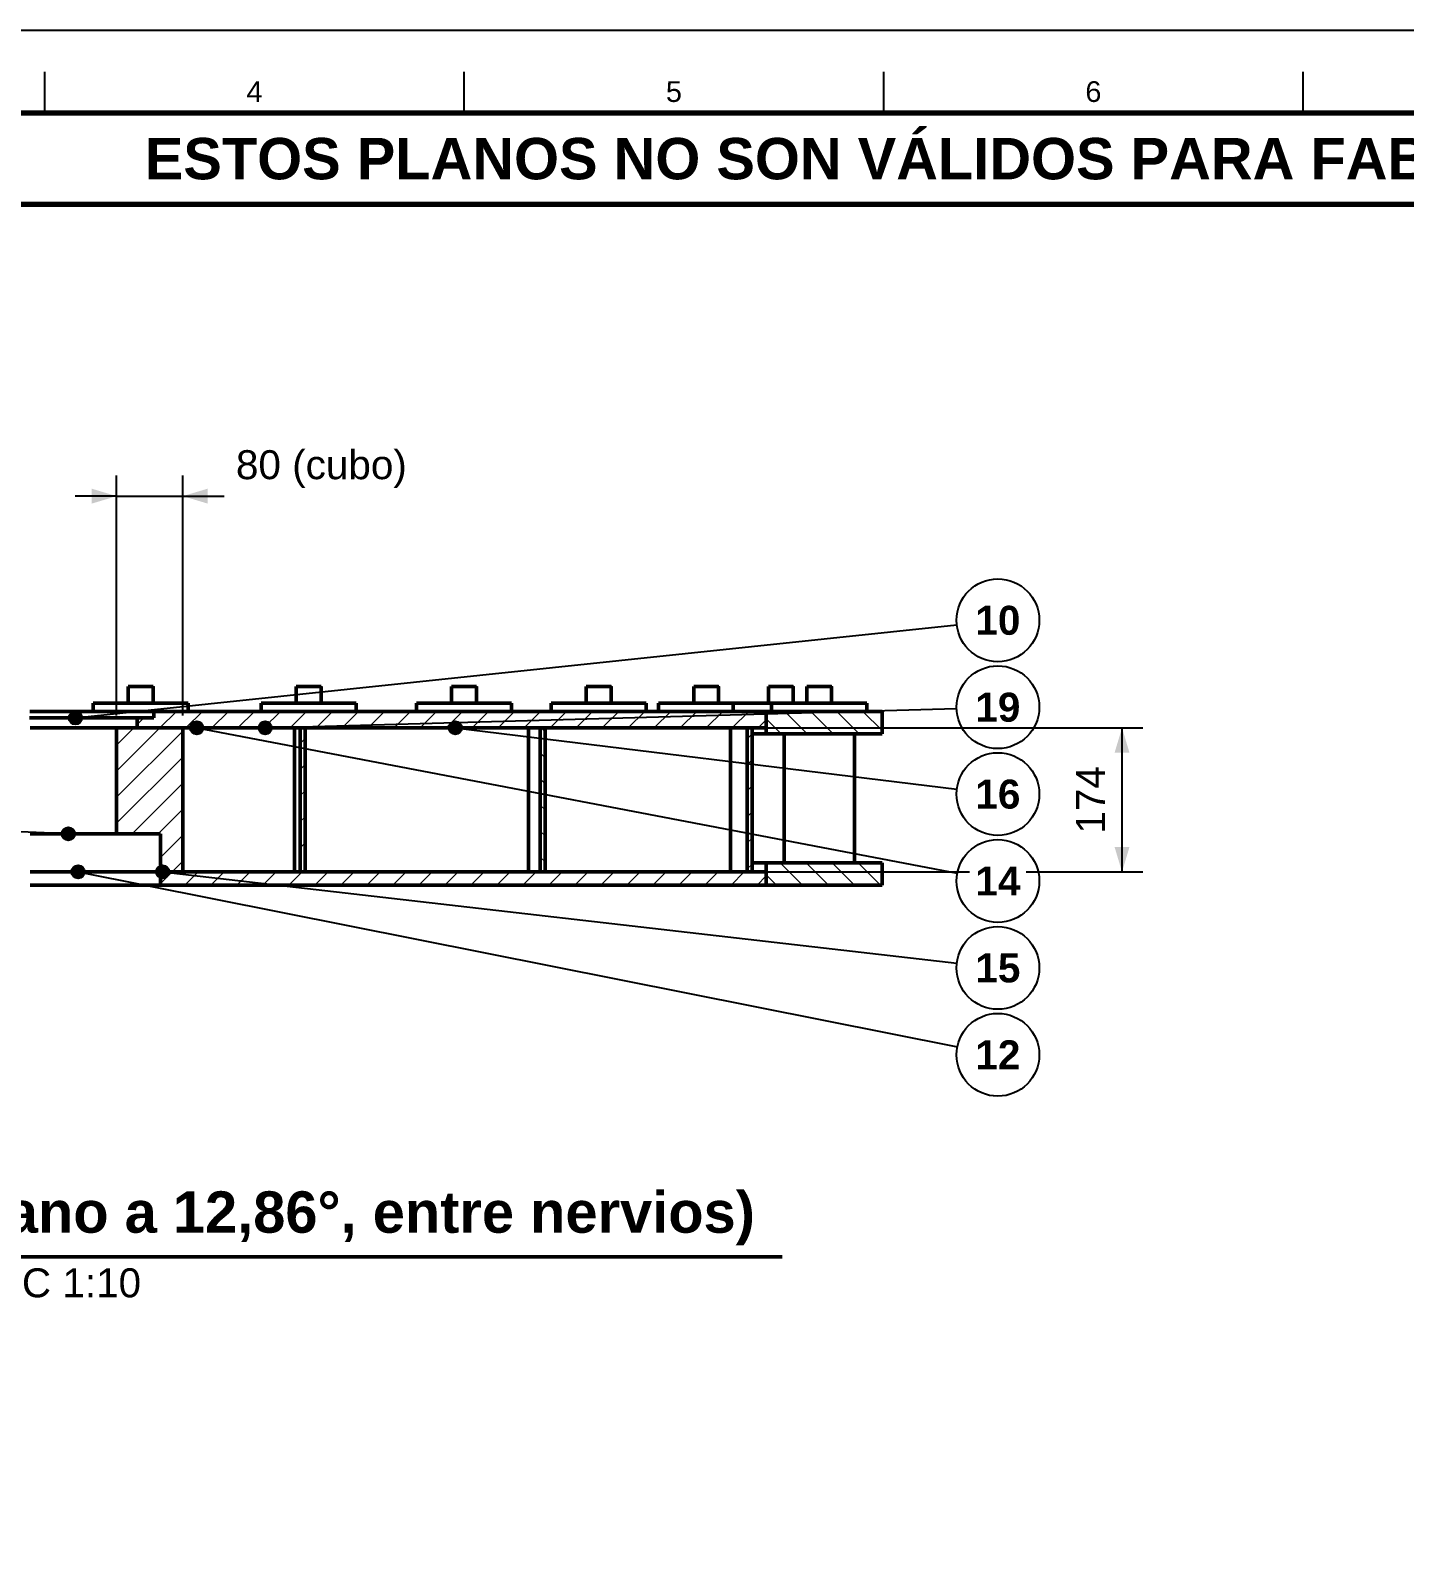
# Model space of a CAD drawing. Header units: millimetres. Extents: x 0 to 841, y 0 to 594.
# Drawn here: x 170.3 to 336.4, y 410.7 to 594 of the extents above; entities that cross this region are included whole.
import ezdxf
from ezdxf.enums import TextEntityAlignment as Align

# ---------------------------------------------------------------- set-up
doc = ezdxf.new("R2010")
doc.units = ezdxf.units.MM
for name, color, linetype, lineweight in [('ACH', 7, 'CONTINUOUS', 13), ('COTA', 7, 'CONTINUOUS', 25), ('FINA', 7, 'CONTINUOUS', 25), ('MARCO', 7, 'CONTINUOUS', 70), ('TXT', 7, 'CONTINUOUS', 25), ('VIS', 7, 'CONTINUOUS', 50)]:
    doc.layers.add(name, color=color, linetype=linetype, lineweight=lineweight)
doc.styles.add('STD', font='LiberationSans-Regular.ttf')
doc.styles.add('STDB', font='LiberationSans-Bold.ttf')

msp = doc.modelspace()

# ---------------------------------------------------------------- hatches: boundary and pattern name
at = {"layer": 'ACH'}
h = msp.add_hatch(color=7, dxfattribs=at)
h.dxf.hatch_style = 1
h.paths.add_polyline_path([(176.56, 510.92), (176.32, 511.48), (175.76, 511.72), (175.19, 511.48), (174.96, 510.92), (175.19, 510.35), (175.76, 510.12), (176.32, 510.35)])
h = msp.add_hatch(dxfattribs=at)
h.set_pattern_fill('ANSI31', scale=0.7)
h.paths.add_polyline_path([(185.24, 511.72), (259.24, 511.72), (259.24, 509.72), (183.24, 509.72), (183.24, 510.92), (185.24, 510.92)])
h = msp.add_hatch(dxfattribs=at)
h.set_pattern_fill('ANSI31', scale=0.7, angle=90)
h.paths.add_polyline_path([(259.24, 511.72), (273.24, 511.72), (273.24, 509.02), (259.24, 509.02)])
h = msp.add_hatch(dxfattribs=at)
h.set_pattern_fill('ANSI31', scale=0.7)
h.paths.add_polyline_path([(180.74, 509.72), (188.74, 509.72), (188.74, 492.32), (186.04, 492.32), (186.04, 496.92), (180.74, 496.92)])
h = msp.add_hatch(color=7, dxfattribs=at)
h.dxf.hatch_style = 1
h.paths.add_polyline_path([(191.23, 509.72), (190.99, 510.28), (190.43, 510.52), (189.86, 510.28), (189.63, 509.72), (189.86, 509.15), (190.43, 508.92), (190.99, 509.15)])
h = msp.add_hatch(color=7, dxfattribs=at)
h.dxf.hatch_style = 1
h.paths.add_polyline_path([(199.5, 509.72), (199.26, 510.28), (198.7, 510.52), (198.13, 510.28), (197.9, 509.72), (198.13, 509.15), (198.7, 508.92), (199.26, 509.15)])
h = msp.add_hatch(dxfattribs=at)
h.set_pattern_fill('ANSI31', scale=0.7)
h.paths.add_polyline_path([(202.94, 509.72), (203.54, 509.72), (203.54, 492.32), (202.94, 492.32)])
h = msp.add_hatch(color=7, dxfattribs=at)
h.dxf.hatch_style = 1
h.paths.add_polyline_path([(222.47, 509.72), (222.24, 510.28), (221.67, 510.52), (221.11, 510.28), (220.87, 509.72), (221.11, 509.15), (221.67, 508.92), (222.24, 509.15)])
h = msp.add_hatch(dxfattribs=at)
h.set_pattern_fill('ANSI31', scale=0.7, angle=90)
h.paths.add_polyline_path([(231.94, 509.72), (232.54, 509.72), (232.54, 492.32), (231.94, 492.32)])
h = msp.add_hatch(dxfattribs=at)
h.set_pattern_fill('ANSI31', scale=0.7)
h.paths.add_polyline_path([(256.94, 509.72), (257.54, 509.72), (257.54, 492.32), (256.94, 492.32)])
h = msp.add_hatch(color=7, dxfattribs=at)
h.dxf.hatch_style = 1
h.paths.add_polyline_path([(175.71, 496.92), (175.47, 497.48), (174.91, 497.72), (174.34, 497.48), (174.11, 496.92), (174.34, 496.35), (174.91, 496.12), (175.47, 496.35)])
h = msp.add_hatch(dxfattribs=at)
h.set_pattern_fill('ANSI31', scale=0.7, angle=90)
h.paths.add_polyline_path([(259.24, 493.42), (273.24, 493.42), (273.24, 490.72), (259.24, 490.72)])
h = msp.add_hatch(color=7, dxfattribs=at)
h.dxf.hatch_style = 1
h.paths.add_polyline_path([(176.89, 492.32), (176.65, 492.88), (176.09, 493.12), (175.52, 492.88), (175.29, 492.32), (175.52, 491.75), (176.09, 491.52), (176.65, 491.75)])
h = msp.add_hatch(color=7, dxfattribs=at)
h.dxf.hatch_style = 1
h.paths.add_polyline_path([(187.1, 492.32), (186.87, 492.88), (186.3, 493.12), (185.74, 492.88), (185.5, 492.32), (185.74, 491.75), (186.3, 491.52), (186.87, 491.75)])
h = msp.add_hatch(dxfattribs=at)
h.set_pattern_fill('ANSI31', scale=0.7)
h.paths.add_polyline_path([(186.04, 492.32), (259.24, 492.32), (259.24, 490.72), (186.04, 490.72)])

# ---------------------------------------------------------------- linework, layer by layer
at = {"layer": 'COTA'}
for p, q in [((180.74, 511.22), (180.74, 540.22)), ((188.74, 511.22), (188.74, 540.22)), ((180.74, 537.72), (175.74, 537.72)), ((180.74, 537.72), (188.74, 537.72)), ((188.74, 537.72), (193.74, 537.72)), ((175.76, 510.92), (282.27, 522.19)), ((198.7, 509.72), (282.24, 512.07)), ((190.43, 509.72), (282.33, 492.15)), ((221.67, 509.72), (282.28, 502.32)), ((258.74, 509.72), (304.74, 509.72)), ((302.24, 492.32), (302.24, 509.72)), ((174.91, 496.92), (64.24, 501.51)), ((176.09, 492.32), (282.34, 471.19)), ((186.3, 492.32), (282.27, 481.29)), ((258.74, 492.32), (283.81, 492.32)), ((290.67, 492.32), (304.74, 492.32))]:
    msp.add_line(p, q, dxfattribs=at)
for centre in [(175.76, 510.92), (190.43, 509.72), (198.7, 509.72), (221.67, 509.72), (174.91, 496.92), (176.09, 492.32), (186.3, 492.32)]:
    msp.add_circle(centre, 0.8, dxfattribs=at)
for points in [[(180.74, 537.72), (177.74, 538.62), (177.74, 536.82)], [(188.74, 537.72), (191.74, 536.82), (191.74, 538.62)], [(302.24, 509.72), (301.34, 506.72), (303.14, 506.72)], [(302.24, 492.32), (303.14, 495.32), (301.34, 495.32)]]:
    msp.add_solid(points, dxfattribs=at)
at = {"layer": 'FINA'}
for p, q in [((172.06, 584), (172.06, 589)), ((222.75, 584), (222.75, 589)), ((273.44, 584), (273.44, 589)), ((324.12, 584), (324.12, 589))]:
    msp.add_line(p, q, dxfattribs=at)
msp.add_lwpolyline([(0, 0), (841, 0), (841, 594), (0, 594)], close=True, dxfattribs=at)
for centre in [(287.24, 522.72), (287.24, 512.22), (287.24, 501.72), (287.24, 491.22), (287.24, 480.72), (287.24, 470.22)]:
    msp.add_circle(centre, 5, dxfattribs=at)
at = {"layer": 'MARCO'}
for points in [[(20, 10), (831, 10), (831, 584), (20, 584)], [(20, 573), (831, 573), (831, 584), (20, 584)]]:
    msp.add_lwpolyline(points, close=True, dxfattribs=at)
at = {"layer": 'VIS'}
msp.add_line((85.3, 445.82), (261.18, 445.82), dxfattribs=at)
for points in [[(182.15, 514.72), (182.28, 514.72), (182.4, 514.72), (182.52, 514.72), (182.65, 514.72), (182.77, 514.72), (182.89, 514.72), (183.02, 514.72), (183.14, 514.72), (183.26, 514.72), (183.39, 514.72), (183.51, 514.72), (183.63, 514.72), (183.76, 514.72), (183.88, 514.72), (184, 514.72), (184.13, 514.72), (184.25, 514.72), (184.37, 514.72), (184.5, 514.72), (184.62, 514.72), (184.74, 514.72), (184.87, 514.72), (184.99, 514.72), (185.11, 514.72)], [(182.15, 514.72), (182.15, 512.72)], [(185.11, 514.72), (185.12, 514.72), (185.13, 514.72), (185.13, 514.72), (185.14, 514.72), (185.15, 514.72), (185.15, 514.72)], [(185.15, 514.72), (185.15, 512.72)], [(202.46, 514.72), (202.58, 514.72), (202.7, 514.72), (202.83, 514.72), (202.95, 514.72), (203.07, 514.72), (203.2, 514.72), (203.32, 514.72), (203.44, 514.72), (203.57, 514.72), (203.69, 514.72), (203.81, 514.72), (203.94, 514.72), (204.06, 514.72), (204.18, 514.72), (204.31, 514.72), (204.43, 514.72), (204.55, 514.72), (204.68, 514.72), (204.8, 514.72), (204.92, 514.72), (205.05, 514.72), (205.17, 514.72), (205.29, 514.72), (205.42, 514.72)], [(202.46, 514.72), (202.46, 512.72)], [(205.42, 514.72), (205.42, 514.72), (205.43, 514.72), (205.44, 514.72), (205.44, 514.72), (205.45, 514.72), (205.46, 514.72)], [(205.46, 514.72), (205.46, 512.72)], [(221.22, 514.72), (221.34, 514.72), (221.47, 514.72), (221.59, 514.72), (221.71, 514.72), (221.84, 514.72), (221.96, 514.72), (222.08, 514.72), (222.21, 514.72), (222.33, 514.72), (222.45, 514.72), (222.58, 514.72), (222.7, 514.72), (222.82, 514.72), (222.95, 514.72), (223.07, 514.72), (223.19, 514.72), (223.32, 514.72), (223.44, 514.72), (223.56, 514.72), (223.69, 514.72), (223.81, 514.72), (223.93, 514.72), (224.06, 514.72), (224.18, 514.72)], [(221.22, 514.72), (221.22, 512.72)], [(224.18, 514.72), (224.19, 514.72), (224.19, 514.72), (224.2, 514.72), (224.21, 514.72), (224.21, 514.72), (224.22, 514.72)], [(224.22, 514.72), (224.22, 512.72)], [(237.5, 514.72), (237.62, 514.72), (237.75, 514.72), (237.87, 514.72), (237.99, 514.72), (238.12, 514.72), (238.24, 514.72), (238.36, 514.72), (238.49, 514.72), (238.61, 514.72), (238.73, 514.72), (238.86, 514.72), (238.98, 514.72), (239.11, 514.72), (239.23, 514.72), (239.35, 514.72), (239.48, 514.72), (239.6, 514.72), (239.72, 514.72), (239.85, 514.72), (239.97, 514.72), (240.09, 514.72), (240.22, 514.72), (240.34, 514.72), (240.46, 514.72)], [(237.5, 514.72), (237.5, 512.72)], [(240.46, 514.72), (240.47, 514.72), (240.48, 514.72), (240.48, 514.72), (240.49, 514.72), (240.49, 514.72), (240.5, 514.72)], [(240.5, 514.72), (240.5, 512.72)], [(250.48, 514.72), (250.61, 514.72), (250.73, 514.72), (250.86, 514.72), (250.98, 514.72), (251.1, 514.72), (251.23, 514.72), (251.35, 514.72), (251.47, 514.72), (251.6, 514.72), (251.72, 514.72), (251.84, 514.72), (251.97, 514.72), (252.09, 514.72), (252.21, 514.72), (252.34, 514.72), (252.46, 514.72), (252.58, 514.72), (252.71, 514.72), (252.83, 514.72), (252.95, 514.72), (253.08, 514.72), (253.2, 514.72), (253.32, 514.72), (253.45, 514.72)], [(250.48, 514.72), (250.48, 512.72)], [(253.45, 514.72), (253.45, 514.72), (253.46, 514.72), (253.47, 514.72), (253.47, 514.72), (253.48, 514.72), (253.48, 514.72)], [(253.48, 514.72), (253.48, 512.72)], [(259.52, 514.72), (259.64, 514.72), (259.77, 514.72), (259.89, 514.72), (260.01, 514.72), (260.14, 514.72), (260.26, 514.72), (260.38, 514.72), (260.51, 514.72), (260.63, 514.72), (260.75, 514.72), (260.88, 514.72), (261, 514.72), (261.13, 514.72), (261.25, 514.72), (261.37, 514.72), (261.5, 514.72), (261.62, 514.72), (261.74, 514.72), (261.87, 514.72), (261.99, 514.72), (262.11, 514.72), (262.24, 514.72), (262.36, 514.72), (262.48, 514.72)], [(259.52, 514.72), (259.52, 512.72)], [(262.48, 514.72), (262.49, 514.72), (262.5, 514.72), (262.5, 514.72), (262.51, 514.72), (262.51, 514.72), (262.52, 514.72)], [(262.52, 514.72), (262.52, 512.72)], [(264.15, 514.72), (264.28, 514.72), (264.4, 514.72), (264.52, 514.72), (264.65, 514.72), (264.77, 514.72), (264.9, 514.72), (265.02, 514.72), (265.14, 514.72), (265.27, 514.72), (265.39, 514.72), (265.51, 514.72), (265.64, 514.72), (265.76, 514.72), (265.88, 514.72), (266.01, 514.72), (266.13, 514.72), (266.25, 514.72), (266.38, 514.72), (266.5, 514.72), (266.62, 514.72), (266.75, 514.72), (266.87, 514.72), (266.99, 514.72), (267.12, 514.72)], [(264.15, 514.72), (264.15, 512.72)], [(267.12, 514.72), (267.12, 514.72), (267.13, 514.72), (267.14, 514.72), (267.14, 514.72), (267.15, 514.72), (267.15, 514.72)], [(267.15, 514.72), (267.15, 512.72)], [(170.24, 511.72), (170.36, 511.72), (170.48, 511.72), (170.6, 511.72), (170.72, 511.72), (170.84, 511.72), (170.96, 511.72), (171.08, 511.72), (171.2, 511.72), (171.32, 511.72), (171.44, 511.72), (171.56, 511.72), (171.68, 511.72), (171.8, 511.72), (171.92, 511.72), (172.04, 511.72), (172.16, 511.72), (172.28, 511.72), (172.4, 511.72), (172.52, 511.72), (172.64, 511.72), (172.76, 511.72), (172.88, 511.72), (173, 511.72), (173.12, 511.72), (173.24, 511.72), (173.36, 511.72), (173.48, 511.72), (173.6, 511.72), (173.72, 511.72), (173.84, 511.72), (173.96, 511.72), (174.08, 511.72), (174.2, 511.72), (174.32, 511.72), (174.44, 511.72), (174.56, 511.72), (174.68, 511.72), (174.8, 511.72), (174.92, 511.72), (175.04, 511.72), (175.16, 511.72), (175.28, 511.72), (175.4, 511.72), (175.52, 511.72), (175.64, 511.72), (175.76, 511.72), (175.88, 511.72), (176, 511.72), (176.12, 511.72), (176.24, 511.72), (176.36, 511.72), (176.48, 511.72), (176.6, 511.72), (176.72, 511.72), (176.84, 511.72), (176.96, 511.72), (177.08, 511.72), (177.2, 511.72), (177.32, 511.72), (177.44, 511.72), (177.56, 511.72), (177.68, 511.72), (177.8, 511.72), (177.92, 511.72), (178.04, 511.72), (178.16, 511.72), (178.28, 511.72), (178.4, 511.72), (178.52, 511.72), (178.64, 511.72), (178.76, 511.72), (178.88, 511.72), (179, 511.72), (179.12, 511.72), (179.24, 511.72), (179.36, 511.72), (179.48, 511.72), (179.6, 511.72), (179.72, 511.72), (179.84, 511.72), (179.96, 511.72), (180.08, 511.72), (180.2, 511.72), (180.32, 511.72), (180.44, 511.72), (180.56, 511.72), (180.68, 511.72), (180.8, 511.72), (180.92, 511.72), (181.04, 511.72), (181.16, 511.72), (181.28, 511.72), (181.4, 511.72), (181.52, 511.72), (181.64, 511.72), (181.76, 511.72), (181.88, 511.72), (182, 511.72), (182.12, 511.72), (182.24, 511.72), (182.36, 511.72), (182.48, 511.72), (182.6, 511.72), (182.72, 511.72), (182.84, 511.72), (182.96, 511.72), (183.08, 511.72), (183.2, 511.72), (183.32, 511.72), (183.44, 511.72), (183.56, 511.72), (183.68, 511.72), (183.8, 511.72), (183.92, 511.72), (184.04, 511.72), (184.16, 511.72), (184.28, 511.72), (184.4, 511.72), (184.52, 511.72), (184.64, 511.72), (184.76, 511.72), (184.88, 511.72), (185, 511.72), (185.12, 511.72), (185.24, 511.72)], [(177.9, 512.72), (178.02, 512.72), (178.14, 512.72), (178.26, 512.72), (178.39, 512.72), (178.51, 512.72), (178.63, 512.72), (178.75, 512.72), (178.87, 512.72), (178.99, 512.72), (179.11, 512.72), (179.23, 512.72), (179.35, 512.72), (179.47, 512.72), (179.59, 512.72), (179.71, 512.72), (179.84, 512.72), (179.96, 512.72), (180.08, 512.72), (180.2, 512.72), (180.32, 512.72), (180.44, 512.72), (180.56, 512.72), (180.68, 512.72), (180.8, 512.72), (180.92, 512.72), (181.04, 512.72), (181.16, 512.72), (181.28, 512.72), (181.41, 512.72), (181.53, 512.72), (181.65, 512.72), (181.77, 512.72), (181.89, 512.72), (182.01, 512.72), (182.13, 512.72), (182.25, 512.72), (182.37, 512.72), (182.49, 512.72), (182.61, 512.72), (182.73, 512.72), (182.86, 512.72), (182.98, 512.72), (183.1, 512.72), (183.22, 512.72), (183.34, 512.72), (183.46, 512.72), (183.58, 512.72), (183.7, 512.72), (183.82, 512.72), (183.94, 512.72), (184.06, 512.72), (184.18, 512.72), (184.3, 512.72), (184.43, 512.72), (184.55, 512.72), (184.67, 512.72), (184.79, 512.72), (184.91, 512.72), (185.03, 512.72), (185.15, 512.72), (185.27, 512.72), (185.39, 512.72), (185.51, 512.72), (185.63, 512.72), (185.75, 512.72), (185.88, 512.72), (186, 512.72), (186.12, 512.72), (186.24, 512.72), (186.36, 512.72), (186.48, 512.72), (186.6, 512.72), (186.72, 512.72), (186.84, 512.72), (186.96, 512.72), (187.08, 512.72), (187.2, 512.72), (187.33, 512.72), (187.45, 512.72), (187.57, 512.72), (187.69, 512.72), (187.81, 512.72), (187.93, 512.72), (188.05, 512.72), (188.17, 512.72), (188.29, 512.72), (188.41, 512.72), (188.53, 512.72), (188.65, 512.72), (188.77, 512.72), (188.9, 512.72), (189.02, 512.72), (189.14, 512.72), (189.26, 512.72)], [(177.9, 512.72), (177.9, 511.72)], [(259.24, 511.72), (185.24, 511.72)], [(185.24, 511.72), (185.24, 510.92)], [(189.26, 512.72), (189.28, 512.72), (189.31, 512.72), (189.33, 512.72), (189.35, 512.72), (189.38, 512.72), (189.4, 512.72)], [(189.4, 512.72), (189.4, 511.72)], [(198.21, 512.72), (198.33, 512.72), (198.45, 512.72), (198.57, 512.72), (198.69, 512.72), (198.81, 512.72), (198.93, 512.72), (199.05, 512.72), (199.17, 512.72), (199.29, 512.72), (199.41, 512.72), (199.53, 512.72), (199.66, 512.72), (199.78, 512.72), (199.9, 512.72), (200.02, 512.72), (200.14, 512.72), (200.26, 512.72), (200.38, 512.72), (200.5, 512.72), (200.62, 512.72), (200.74, 512.72), (200.86, 512.72), (200.98, 512.72), (201.1, 512.72), (201.23, 512.72), (201.35, 512.72), (201.47, 512.72), (201.59, 512.72), (201.71, 512.72), (201.83, 512.72), (201.95, 512.72), (202.07, 512.72), (202.19, 512.72), (202.31, 512.72), (202.43, 512.72), (202.55, 512.72), (202.68, 512.72), (202.8, 512.72), (202.92, 512.72), (203.04, 512.72), (203.16, 512.72), (203.28, 512.72), (203.4, 512.72), (203.52, 512.72), (203.64, 512.72), (203.76, 512.72), (203.88, 512.72), (204, 512.72), (204.12, 512.72), (204.25, 512.72), (204.37, 512.72), (204.49, 512.72), (204.61, 512.72), (204.73, 512.72), (204.85, 512.72), (204.97, 512.72), (205.09, 512.72), (205.21, 512.72), (205.33, 512.72), (205.45, 512.72), (205.57, 512.72), (205.7, 512.72), (205.82, 512.72), (205.94, 512.72), (206.06, 512.72), (206.18, 512.72), (206.3, 512.72), (206.42, 512.72), (206.54, 512.72), (206.66, 512.72), (206.78, 512.72), (206.9, 512.72), (207.02, 512.72), (207.15, 512.72), (207.27, 512.72), (207.39, 512.72), (207.51, 512.72), (207.63, 512.72), (207.75, 512.72), (207.87, 512.72), (207.99, 512.72), (208.11, 512.72), (208.23, 512.72), (208.35, 512.72), (208.47, 512.72), (208.59, 512.72), (208.72, 512.72), (208.84, 512.72), (208.96, 512.72), (209.08, 512.72), (209.2, 512.72), (209.32, 512.72), (209.44, 512.72), (209.56, 512.72)], [(198.21, 512.72), (198.21, 511.72)], [(209.56, 512.72), (209.59, 512.72), (209.61, 512.72), (209.63, 512.72), (209.66, 512.72), (209.68, 512.72), (209.71, 512.72)], [(209.71, 512.72), (209.71, 511.72)], [(216.97, 512.72), (217.09, 512.72), (217.21, 512.72), (217.33, 512.72), (217.45, 512.72), (217.57, 512.72), (217.69, 512.72), (217.81, 512.72), (217.93, 512.72), (218.06, 512.72), (218.18, 512.72), (218.3, 512.72), (218.42, 512.72), (218.54, 512.72), (218.66, 512.72), (218.78, 512.72), (218.9, 512.72), (219.02, 512.72), (219.14, 512.72), (219.26, 512.72), (219.38, 512.72), (219.51, 512.72), (219.63, 512.72), (219.75, 512.72), (219.87, 512.72), (219.99, 512.72), (220.11, 512.72), (220.23, 512.72), (220.35, 512.72), (220.47, 512.72), (220.59, 512.72), (220.71, 512.72), (220.83, 512.72), (220.96, 512.72), (221.08, 512.72), (221.2, 512.72), (221.32, 512.72), (221.44, 512.72), (221.56, 512.72), (221.68, 512.72), (221.8, 512.72), (221.92, 512.72), (222.04, 512.72), (222.16, 512.72), (222.28, 512.72), (222.4, 512.72), (222.53, 512.72), (222.65, 512.72), (222.77, 512.72), (222.89, 512.72), (223.01, 512.72), (223.13, 512.72), (223.25, 512.72), (223.37, 512.72), (223.49, 512.72), (223.61, 512.72), (223.73, 512.72), (223.85, 512.72), (223.98, 512.72), (224.1, 512.72), (224.22, 512.72), (224.34, 512.72), (224.46, 512.72), (224.58, 512.72), (224.7, 512.72), (224.82, 512.72), (224.94, 512.72), (225.06, 512.72), (225.18, 512.72), (225.3, 512.72), (225.42, 512.72), (225.55, 512.72), (225.67, 512.72), (225.79, 512.72), (225.91, 512.72), (226.03, 512.72), (226.15, 512.72), (226.27, 512.72), (226.39, 512.72), (226.51, 512.72), (226.63, 512.72), (226.75, 512.72), (226.87, 512.72), (227, 512.72), (227.12, 512.72), (227.24, 512.72), (227.36, 512.72), (227.48, 512.72), (227.6, 512.72), (227.72, 512.72), (227.84, 512.72), (227.96, 512.72), (228.08, 512.72), (228.2, 512.72), (228.32, 512.72)], [(216.97, 512.72), (216.97, 511.72)], [(228.32, 512.72), (228.35, 512.72), (228.37, 512.72), (228.4, 512.72), (228.42, 512.72), (228.44, 512.72), (228.47, 512.72)], [(228.47, 512.72), (228.47, 511.72)], [(233.25, 512.72), (233.37, 512.72), (233.49, 512.72), (233.61, 512.72), (233.73, 512.72), (233.85, 512.72), (233.98, 512.72), (234.1, 512.72), (234.22, 512.72), (234.34, 512.72), (234.46, 512.72), (234.58, 512.72), (234.7, 512.72), (234.82, 512.72), (234.94, 512.72), (235.06, 512.72), (235.18, 512.72), (235.3, 512.72), (235.42, 512.72), (235.55, 512.72), (235.67, 512.72), (235.79, 512.72), (235.91, 512.72), (236.03, 512.72), (236.15, 512.72), (236.27, 512.72), (236.39, 512.72), (236.51, 512.72), (236.63, 512.72), (236.75, 512.72), (236.87, 512.72), (237, 512.72), (237.12, 512.72), (237.24, 512.72), (237.36, 512.72), (237.48, 512.72), (237.6, 512.72), (237.72, 512.72), (237.84, 512.72), (237.96, 512.72), (238.08, 512.72), (238.2, 512.72), (238.32, 512.72), (238.45, 512.72), (238.57, 512.72), (238.69, 512.72), (238.81, 512.72), (238.93, 512.72), (239.05, 512.72), (239.17, 512.72), (239.29, 512.72), (239.41, 512.72), (239.53, 512.72), (239.65, 512.72), (239.77, 512.72), (239.89, 512.72), (240.02, 512.72), (240.14, 512.72), (240.26, 512.72), (240.38, 512.72), (240.5, 512.72), (240.62, 512.72), (240.74, 512.72), (240.86, 512.72), (240.98, 512.72), (241.1, 512.72), (241.22, 512.72), (241.34, 512.72), (241.47, 512.72), (241.59, 512.72), (241.71, 512.72), (241.83, 512.72), (241.95, 512.72), (242.07, 512.72), (242.19, 512.72), (242.31, 512.72), (242.43, 512.72), (242.55, 512.72), (242.67, 512.72), (242.79, 512.72), (242.91, 512.72), (243.04, 512.72), (243.16, 512.72), (243.28, 512.72), (243.4, 512.72), (243.52, 512.72), (243.64, 512.72), (243.76, 512.72), (243.88, 512.72), (244, 512.72), (244.12, 512.72), (244.24, 512.72), (244.36, 512.72), (244.49, 512.72), (244.61, 512.72)], [(233.25, 512.72), (233.25, 511.72)], [(244.61, 512.72), (244.63, 512.72), (244.65, 512.72), (244.68, 512.72), (244.7, 512.72), (244.73, 512.72), (244.75, 512.72)], [(244.75, 512.72), (244.75, 511.72)], [(246.23, 512.72), (246.36, 512.72), (246.48, 512.72), (246.6, 512.72), (246.72, 512.72), (246.84, 512.72), (246.96, 512.72), (247.08, 512.72), (247.2, 512.72), (247.32, 512.72), (247.44, 512.72), (247.56, 512.72), (247.68, 512.72), (247.8, 512.72), (247.92, 512.72), (248.04, 512.72), (248.16, 512.72), (248.28, 512.72), (248.4, 512.72), (248.52, 512.72), (248.64, 512.72), (248.76, 512.72), (248.89, 512.72), (249.01, 512.72), (249.13, 512.72), (249.25, 512.72), (249.37, 512.72), (249.49, 512.72), (249.61, 512.72), (249.73, 512.72), (249.85, 512.72), (249.97, 512.72), (250.09, 512.72), (250.21, 512.72), (250.33, 512.72), (250.45, 512.72), (250.57, 512.72), (250.69, 512.72), (250.81, 512.72), (250.93, 512.72), (251.05, 512.72), (251.17, 512.72), (251.29, 512.72), (251.42, 512.72), (251.54, 512.72), (251.66, 512.72), (251.78, 512.72), (251.9, 512.72), (252.02, 512.72), (252.14, 512.72), (252.26, 512.72), (252.38, 512.72), (252.5, 512.72), (252.62, 512.72), (252.74, 512.72), (252.86, 512.72), (252.98, 512.72), (253.1, 512.72), (253.22, 512.72), (253.34, 512.72), (253.46, 512.72), (253.58, 512.72), (253.7, 512.72), (253.82, 512.72), (253.95, 512.72), (254.07, 512.72), (254.19, 512.72), (254.31, 512.72), (254.43, 512.72), (254.55, 512.72), (254.67, 512.72), (254.79, 512.72), (254.91, 512.72), (255.03, 512.72), (255.15, 512.72), (255.27, 512.72)], [(246.23, 512.72), (246.23, 511.72)], [(255.27, 512.72), (255.39, 512.72), (255.51, 512.72), (255.64, 512.72), (255.76, 512.72), (255.88, 512.72), (256, 512.72), (256.12, 512.72), (256.25, 512.72), (256.37, 512.72), (256.49, 512.72), (256.61, 512.72), (256.73, 512.72), (256.86, 512.72), (256.98, 512.72), (257.1, 512.72), (257.22, 512.72), (257.34, 512.72), (257.47, 512.72), (257.59, 512.72), (257.71, 512.72), (257.83, 512.72), (257.95, 512.72), (258.08, 512.72), (258.2, 512.72), (258.32, 512.72), (258.44, 512.72), (258.56, 512.72), (258.69, 512.72), (258.81, 512.72), (258.93, 512.72), (259.05, 512.72), (259.17, 512.72), (259.29, 512.72), (259.42, 512.72), (259.54, 512.72), (259.66, 512.72), (259.78, 512.72), (259.9, 512.72)], [(255.27, 512.72), (255.27, 511.72)], [(259.24, 511.72), (259.24, 509.72)], [(273.24, 511.72), (259.24, 511.72)], [(259.24, 511.72), (259.24, 509.02)], [(259.9, 512.72), (260.03, 512.72), (260.15, 512.72), (260.27, 512.72), (260.39, 512.72), (260.51, 512.72), (260.63, 512.72), (260.75, 512.72), (260.87, 512.72), (260.99, 512.72), (261.11, 512.72), (261.23, 512.72), (261.35, 512.72), (261.48, 512.72), (261.6, 512.72), (261.72, 512.72), (261.84, 512.72), (261.96, 512.72), (262.08, 512.72), (262.2, 512.72), (262.32, 512.72), (262.44, 512.72), (262.56, 512.72), (262.68, 512.72), (262.8, 512.72), (262.92, 512.72), (263.05, 512.72), (263.17, 512.72), (263.29, 512.72), (263.41, 512.72), (263.53, 512.72), (263.65, 512.72), (263.77, 512.72), (263.89, 512.72), (264.01, 512.72), (264.13, 512.72), (264.25, 512.72), (264.37, 512.72), (264.5, 512.72), (264.62, 512.72), (264.74, 512.72), (264.86, 512.72), (264.98, 512.72), (265.1, 512.72), (265.22, 512.72), (265.34, 512.72), (265.46, 512.72), (265.58, 512.72), (265.7, 512.72), (265.82, 512.72), (265.95, 512.72), (266.07, 512.72), (266.19, 512.72), (266.31, 512.72), (266.43, 512.72), (266.55, 512.72), (266.67, 512.72), (266.79, 512.72), (266.91, 512.72), (267.03, 512.72), (267.15, 512.72), (267.27, 512.72), (267.39, 512.72), (267.52, 512.72), (267.64, 512.72), (267.76, 512.72), (267.88, 512.72), (268, 512.72), (268.12, 512.72), (268.24, 512.72), (268.36, 512.72), (268.48, 512.72), (268.6, 512.72), (268.72, 512.72), (268.84, 512.72), (268.97, 512.72), (269.09, 512.72), (269.21, 512.72), (269.33, 512.72), (269.45, 512.72), (269.57, 512.72), (269.69, 512.72), (269.81, 512.72), (269.93, 512.72), (270.05, 512.72), (270.17, 512.72), (270.29, 512.72), (270.41, 512.72), (270.54, 512.72), (270.66, 512.72), (270.78, 512.72), (270.9, 512.72), (271.02, 512.72), (271.14, 512.72), (271.26, 512.72)], [(259.9, 512.72), (259.9, 511.72)], [(271.26, 512.72), (271.28, 512.72), (271.31, 512.72), (271.33, 512.72), (271.36, 512.72), (271.38, 512.72), (271.4, 512.72)], [(271.4, 512.72), (271.4, 511.72)], [(273.24, 511.72), (273.24, 509.02)], [(170.23, 510.92), (170.35, 510.92), (170.47, 510.92), (170.59, 510.92), (170.71, 510.92), (170.83, 510.92), (170.95, 510.92), (171.07, 510.92), (171.19, 510.92), (171.31, 510.92), (171.43, 510.92), (171.55, 510.92), (171.67, 510.92), (171.79, 510.92), (171.91, 510.92), (172.03, 510.92), (172.16, 510.92), (172.28, 510.92), (172.4, 510.92), (172.52, 510.92), (172.64, 510.92), (172.76, 510.92), (172.88, 510.92), (173, 510.92), (173.12, 510.92), (173.24, 510.92), (173.36, 510.92), (173.48, 510.92), (173.6, 510.92), (173.72, 510.92), (173.84, 510.92), (173.96, 510.92), (174.08, 510.92), (174.2, 510.92), (174.32, 510.92), (174.44, 510.92), (174.56, 510.92), (174.69, 510.92), (174.81, 510.92), (174.93, 510.92), (175.05, 510.92), (175.17, 510.92), (175.29, 510.92), (175.41, 510.92), (175.53, 510.92), (175.65, 510.92), (175.77, 510.92), (175.89, 510.92), (176.01, 510.92), (176.13, 510.92), (176.25, 510.92), (176.37, 510.92), (176.49, 510.92), (176.61, 510.92), (176.73, 510.92), (176.85, 510.92), (176.97, 510.92), (177.09, 510.92), (177.22, 510.92), (177.34, 510.92), (177.46, 510.92), (177.58, 510.92), (177.7, 510.92), (177.82, 510.92), (177.94, 510.92), (178.06, 510.92), (178.18, 510.92), (178.3, 510.92), (178.42, 510.92), (178.54, 510.92), (178.66, 510.92), (178.78, 510.92), (178.9, 510.92), (179.02, 510.92), (179.14, 510.92), (179.26, 510.92), (179.38, 510.92), (179.5, 510.92), (179.63, 510.92), (179.75, 510.92), (179.87, 510.92), (179.99, 510.92), (180.11, 510.92), (180.23, 510.92), (180.35, 510.92), (180.47, 510.92), (180.59, 510.92), (180.71, 510.92), (180.83, 510.92), (180.95, 510.92), (181.07, 510.92), (181.19, 510.92), (181.31, 510.92), (181.43, 510.92), (181.55, 510.92), (181.67, 510.92), (181.79, 510.92), (181.91, 510.92), (182.03, 510.92), (182.16, 510.92), (182.28, 510.92), (182.4, 510.92), (182.52, 510.92), (182.64, 510.92), (182.76, 510.92), (182.88, 510.92), (183, 510.92), (183.12, 510.92), (183.24, 510.92)], [(180.74, 509.72), (180.62, 509.72), (180.5, 509.72), (180.38, 509.72), (180.26, 509.72), (180.14, 509.72), (180.02, 509.72), (179.9, 509.72), (179.78, 509.72), (179.66, 509.72), (179.54, 509.72), (179.42, 509.72), (179.3, 509.72), (179.18, 509.72), (179.06, 509.72), (178.94, 509.72), (178.82, 509.72), (178.7, 509.72), (178.58, 509.72), (178.46, 509.72), (178.34, 509.72), (178.22, 509.72), (178.1, 509.72), (177.98, 509.72), (177.86, 509.72), (177.74, 509.72), (177.62, 509.72), (177.5, 509.72), (177.38, 509.72), (177.26, 509.72), (177.14, 509.72), (177.02, 509.72), (176.9, 509.72), (176.78, 509.72), (176.66, 509.72), (176.54, 509.72), (176.42, 509.72), (176.3, 509.72), (176.18, 509.72), (176.06, 509.72), (175.94, 509.72), (175.82, 509.72), (175.7, 509.72), (175.58, 509.72), (175.46, 509.72), (175.34, 509.72), (175.22, 509.72), (175.1, 509.72), (174.98, 509.72), (174.86, 509.72), (174.74, 509.72), (174.62, 509.72), (174.5, 509.72), (174.38, 509.72), (174.26, 509.72), (174.14, 509.72), (174.02, 509.72), (173.9, 509.72), (173.78, 509.72), (173.66, 509.72), (173.54, 509.72), (173.42, 509.72), (173.3, 509.72), (173.18, 509.72), (173.06, 509.72), (172.94, 509.72), (172.82, 509.72), (172.7, 509.72), (172.58, 509.72), (172.46, 509.72), (172.34, 509.72), (172.22, 509.72), (172.1, 509.72), (171.98, 509.72), (171.86, 509.72), (171.74, 509.72), (171.62, 509.72), (171.5, 509.72), (171.38, 509.72), (171.26, 509.72), (171.14, 509.72), (171.02, 509.72), (170.9, 509.72), (170.78, 509.72), (170.66, 509.72), (170.54, 509.72), (170.42, 509.72), (170.3, 509.72)], [(188.74, 509.72), (180.74, 509.72)], [(180.74, 509.72), (180.74, 496.92)], [(185.24, 510.92), (183.24, 510.92)], [(183.24, 510.92), (183.24, 509.72)], [(259.24, 509.72), (183.24, 509.72)], [(188.74, 509.72), (188.74, 492.32)], [(202.26, 509.72), (202.26, 492.32)], [(203.54, 509.72), (202.94, 509.72)], [(202.94, 509.72), (202.94, 492.32)], [(203.54, 509.72), (203.54, 492.32)], [(230.53, 509.72), (230.53, 492.32)], [(232.54, 509.72), (231.94, 509.72)], [(231.94, 509.72), (231.94, 492.32)], [(232.54, 509.72), (232.54, 492.32)], [(254.91, 509.72), (254.91, 492.32)], [(257.54, 509.72), (256.94, 509.72)], [(256.94, 509.72), (256.94, 492.32)], [(257.54, 509.72), (257.54, 492.32)], [(259.24, 509.02), (259.12, 509.02), (259, 509.02), (258.88, 509.02), (258.75, 509.02), (258.63, 509.02), (258.51, 509.02), (258.39, 509.02), (258.27, 509.02), (258.15, 509.02), (258.03, 509.02), (257.9, 509.02), (257.78, 509.02), (257.66, 509.02), (257.54, 509.02)], [(273.24, 509.02), (259.24, 509.02)], [(261.4, 509.02), (261.4, 493.42)], [(269.9, 509.02), (269.9, 493.42)], [(170.3, 496.92), (170.42, 496.92), (170.54, 496.92), (170.66, 496.92), (170.78, 496.92), (170.9, 496.92), (171.02, 496.92), (171.14, 496.92), (171.26, 496.92), (171.38, 496.92), (171.5, 496.92), (171.62, 496.92), (171.74, 496.92), (171.86, 496.92), (171.98, 496.92), (172.1, 496.92), (172.22, 496.92), (172.34, 496.92), (172.46, 496.92), (172.58, 496.92), (172.7, 496.92), (172.82, 496.92), (172.94, 496.92), (173.06, 496.92), (173.18, 496.92), (173.3, 496.92), (173.42, 496.92), (173.54, 496.92), (173.66, 496.92), (173.78, 496.92), (173.9, 496.92), (174.02, 496.92), (174.14, 496.92), (174.26, 496.92), (174.38, 496.92), (174.5, 496.92), (174.62, 496.92), (174.74, 496.92), (174.86, 496.92), (174.98, 496.92), (175.1, 496.92), (175.22, 496.92), (175.34, 496.92), (175.46, 496.92), (175.58, 496.92), (175.7, 496.92), (175.82, 496.92), (175.94, 496.92), (176.06, 496.92), (176.18, 496.92), (176.3, 496.92), (176.42, 496.92), (176.54, 496.92), (176.66, 496.92), (176.78, 496.92), (176.9, 496.92), (177.02, 496.92), (177.14, 496.92), (177.26, 496.92), (177.38, 496.92), (177.5, 496.92), (177.62, 496.92), (177.74, 496.92), (177.86, 496.92), (177.98, 496.92), (178.1, 496.92), (178.22, 496.92), (178.34, 496.92), (178.46, 496.92), (178.58, 496.92), (178.7, 496.92), (178.82, 496.92), (178.94, 496.92), (179.06, 496.92), (179.18, 496.92), (179.3, 496.92), (179.42, 496.92), (179.54, 496.92), (179.66, 496.92), (179.78, 496.92), (179.9, 496.92), (180.02, 496.92), (180.14, 496.92), (180.26, 496.92), (180.38, 496.92), (180.5, 496.92), (180.62, 496.92), (180.74, 496.92)], [(186.04, 496.92), (180.74, 496.92)], [(186.04, 496.92), (186.04, 492.32)], [(259.24, 493.42), (259.12, 493.42), (259, 493.42), (258.88, 493.42), (258.75, 493.42), (258.63, 493.42), (258.51, 493.42), (258.39, 493.42), (258.27, 493.42), (258.15, 493.42), (258.03, 493.42), (257.9, 493.42), (257.78, 493.42), (257.66, 493.42), (257.54, 493.42)], [(273.24, 493.42), (259.24, 493.42)], [(259.24, 493.42), (259.24, 490.72)], [(273.24, 493.42), (273.24, 490.72)], [(186.04, 492.32), (185.92, 492.32), (185.8, 492.32), (185.68, 492.32), (185.56, 492.32), (185.44, 492.32), (185.32, 492.32), (185.2, 492.32), (185.08, 492.32), (184.96, 492.32), (184.84, 492.32), (184.72, 492.32), (184.6, 492.32), (184.48, 492.32), (184.36, 492.32), (184.24, 492.32), (184.12, 492.32), (184, 492.32), (183.88, 492.32), (183.76, 492.32), (183.64, 492.32), (183.52, 492.32), (183.4, 492.32), (183.28, 492.32), (183.15, 492.32), (183.03, 492.32), (182.91, 492.32), (182.79, 492.32), (182.67, 492.32), (182.55, 492.32), (182.43, 492.32), (182.31, 492.32), (182.19, 492.32), (182.07, 492.32), (181.95, 492.32), (181.83, 492.32), (181.71, 492.32), (181.59, 492.32), (181.47, 492.32), (181.35, 492.32), (181.23, 492.32), (181.11, 492.32), (180.99, 492.32), (180.87, 492.32), (180.75, 492.32), (180.63, 492.32), (180.51, 492.32), (180.39, 492.32), (180.27, 492.32), (180.15, 492.32), (180.03, 492.32), (179.91, 492.32), (179.79, 492.32), (179.67, 492.32), (179.55, 492.32), (179.43, 492.32), (179.31, 492.32), (179.19, 492.32), (179.07, 492.32), (178.95, 492.32), (178.83, 492.32), (178.71, 492.32), (178.59, 492.32), (178.47, 492.32), (178.35, 492.32), (178.23, 492.32), (178.11, 492.32), (177.99, 492.32), (177.87, 492.32), (177.75, 492.32), (177.63, 492.32), (177.51, 492.32), (177.39, 492.32), (177.27, 492.32), (177.15, 492.32), (177.03, 492.32), (176.91, 492.32), (176.79, 492.32), (176.66, 492.32), (176.54, 492.32), (176.42, 492.32), (176.3, 492.32), (176.18, 492.32), (176.06, 492.32), (175.94, 492.32), (175.82, 492.32), (175.7, 492.32), (175.58, 492.32), (175.46, 492.32), (175.34, 492.32), (175.22, 492.32), (175.1, 492.32), (174.98, 492.32), (174.86, 492.32), (174.74, 492.32), (174.62, 492.32), (174.5, 492.32), (174.38, 492.32), (174.26, 492.32), (174.14, 492.32), (174.02, 492.32), (173.9, 492.32), (173.78, 492.32), (173.66, 492.32), (173.54, 492.32), (173.42, 492.32), (173.3, 492.32), (173.18, 492.32), (173.06, 492.32), (172.94, 492.32), (172.82, 492.32), (172.7, 492.32), (172.58, 492.32), (172.46, 492.32), (172.34, 492.32), (172.22, 492.32), (172.1, 492.32), (171.98, 492.32), (171.86, 492.32), (171.74, 492.32), (171.62, 492.32), (171.5, 492.32), (171.38, 492.32), (171.26, 492.32), (171.14, 492.32), (171.02, 492.32), (170.9, 492.32), (170.78, 492.32), (170.66, 492.32), (170.54, 492.32), (170.42, 492.32), (170.29, 492.32)], [(170.29, 492.32), (170.42, 492.32), (170.54, 492.32), (170.66, 492.32), (170.78, 492.32), (170.9, 492.32), (171.02, 492.32), (171.14, 492.32), (171.26, 492.32), (171.38, 492.32), (171.5, 492.32), (171.62, 492.32), (171.74, 492.32), (171.86, 492.32), (171.98, 492.32), (172.1, 492.32), (172.22, 492.32), (172.34, 492.32), (172.46, 492.32), (172.58, 492.32), (172.7, 492.32), (172.82, 492.32), (172.94, 492.32), (173.06, 492.32), (173.18, 492.32), (173.3, 492.32), (173.42, 492.32), (173.54, 492.32), (173.66, 492.32), (173.78, 492.32), (173.9, 492.32), (174.02, 492.32), (174.14, 492.32), (174.26, 492.32), (174.38, 492.32), (174.5, 492.32), (174.62, 492.32), (174.74, 492.32), (174.86, 492.32), (174.98, 492.32), (175.1, 492.32), (175.22, 492.32), (175.34, 492.32), (175.46, 492.32), (175.58, 492.32), (175.7, 492.32), (175.82, 492.32), (175.94, 492.32), (176.06, 492.32), (176.18, 492.32), (176.3, 492.32), (176.42, 492.32), (176.54, 492.32), (176.66, 492.32), (176.79, 492.32), (176.91, 492.32), (177.03, 492.32), (177.15, 492.32), (177.27, 492.32), (177.39, 492.32), (177.51, 492.32), (177.63, 492.32), (177.75, 492.32), (177.87, 492.32), (177.99, 492.32), (178.11, 492.32), (178.23, 492.32), (178.35, 492.32), (178.47, 492.32), (178.59, 492.32), (178.71, 492.32), (178.83, 492.32), (178.95, 492.32), (179.07, 492.32), (179.19, 492.32), (179.31, 492.32), (179.43, 492.32), (179.55, 492.32), (179.67, 492.32), (179.79, 492.32), (179.91, 492.32), (180.03, 492.32), (180.15, 492.32), (180.27, 492.32), (180.39, 492.32), (180.51, 492.32), (180.63, 492.32), (180.75, 492.32), (180.87, 492.32), (180.99, 492.32), (181.11, 492.32), (181.23, 492.32), (181.35, 492.32), (181.47, 492.32), (181.59, 492.32), (181.71, 492.32), (181.83, 492.32), (181.95, 492.32), (182.07, 492.32), (182.19, 492.32), (182.31, 492.32), (182.43, 492.32), (182.55, 492.32), (182.67, 492.32), (182.79, 492.32), (182.91, 492.32), (183.03, 492.32), (183.15, 492.32), (183.28, 492.32), (183.4, 492.32), (183.52, 492.32), (183.64, 492.32), (183.76, 492.32), (183.88, 492.32), (184, 492.32), (184.12, 492.32), (184.24, 492.32), (184.36, 492.32), (184.48, 492.32), (184.6, 492.32), (184.72, 492.32), (184.84, 492.32), (184.96, 492.32), (185.08, 492.32), (185.2, 492.32), (185.32, 492.32), (185.44, 492.32), (185.56, 492.32), (185.68, 492.32), (185.8, 492.32), (185.92, 492.32), (186.04, 492.32)], [(259.24, 492.32), (186.04, 492.32)], [(186.04, 492.32), (186.04, 490.72)], [(188.74, 492.32), (186.04, 492.32)], [(203.54, 492.32), (202.94, 492.32)], [(232.54, 492.32), (231.94, 492.32)], [(257.54, 492.32), (256.94, 492.32)], [(259.24, 492.32), (259.24, 490.72)], [(186.04, 490.72), (185.92, 490.72), (185.8, 490.72), (185.68, 490.72), (185.56, 490.72), (185.44, 490.72), (185.32, 490.72), (185.2, 490.72), (185.08, 490.72), (184.96, 490.72), (184.84, 490.72), (184.72, 490.72), (184.6, 490.72), (184.48, 490.72), (184.36, 490.72), (184.24, 490.72), (184.12, 490.72), (184, 490.72), (183.88, 490.72), (183.76, 490.72), (183.64, 490.72), (183.52, 490.72), (183.4, 490.72), (183.28, 490.72), (183.15, 490.72), (183.03, 490.72), (182.91, 490.72), (182.79, 490.72), (182.67, 490.72), (182.55, 490.72), (182.43, 490.72), (182.31, 490.72), (182.19, 490.72), (182.07, 490.72), (181.95, 490.72), (181.83, 490.72), (181.71, 490.72), (181.59, 490.72), (181.47, 490.72), (181.35, 490.72), (181.23, 490.72), (181.11, 490.72), (180.99, 490.72), (180.87, 490.72), (180.75, 490.72), (180.63, 490.72), (180.51, 490.72), (180.39, 490.72), (180.27, 490.72), (180.15, 490.72), (180.03, 490.72), (179.91, 490.72), (179.79, 490.72), (179.67, 490.72), (179.55, 490.72), (179.43, 490.72), (179.31, 490.72), (179.19, 490.72), (179.07, 490.72), (178.95, 490.72), (178.83, 490.72), (178.71, 490.72), (178.59, 490.72), (178.47, 490.72), (178.35, 490.72), (178.23, 490.72), (178.11, 490.72), (177.99, 490.72), (177.87, 490.72), (177.75, 490.72), (177.63, 490.72), (177.51, 490.72), (177.39, 490.72), (177.27, 490.72), (177.15, 490.72), (177.03, 490.72), (176.91, 490.72), (176.79, 490.72), (176.66, 490.72), (176.54, 490.72), (176.42, 490.72), (176.3, 490.72), (176.18, 490.72), (176.06, 490.72), (175.94, 490.72), (175.82, 490.72), (175.7, 490.72), (175.58, 490.72), (175.46, 490.72), (175.34, 490.72), (175.22, 490.72), (175.1, 490.72), (174.98, 490.72), (174.86, 490.72), (174.74, 490.72), (174.62, 490.72), (174.5, 490.72), (174.38, 490.72), (174.26, 490.72), (174.14, 490.72), (174.02, 490.72), (173.9, 490.72), (173.78, 490.72), (173.66, 490.72), (173.54, 490.72), (173.42, 490.72), (173.3, 490.72), (173.18, 490.72), (173.06, 490.72), (172.94, 490.72), (172.82, 490.72), (172.7, 490.72), (172.58, 490.72), (172.46, 490.72), (172.34, 490.72), (172.22, 490.72), (172.1, 490.72), (171.98, 490.72), (171.86, 490.72), (171.74, 490.72), (171.62, 490.72), (171.5, 490.72), (171.38, 490.72), (171.26, 490.72), (171.14, 490.72), (171.02, 490.72), (170.9, 490.72), (170.78, 490.72), (170.66, 490.72), (170.54, 490.72), (170.42, 490.72), (170.29, 490.72)], [(259.24, 490.72), (186.04, 490.72)], [(273.24, 490.72), (259.24, 490.72)]]:
    msp.add_lwpolyline(points, dxfattribs=at)

# ---------------------------------------------------------------- texts
at = {"layer": 'TXT'}
for s, height, style, p in [('4', 2.5, 'STD', (197.41, 586.6)), ('5', 2.5, 'STD', (248.09, 586.6)), ('6', 2.5, 'STD', (298.78, 586.6)), ('ESTOS PLANOS NO SON VÁLIDOS PARA FABRICACIÓN HASTA SU REVISIÓN Y APROBACIÓN POR UN INGENIERO CALCULISTA HABILITADO.', 5, 'STDB', (425.5, 578.5)), ('10', 3.5, 'STDB', (287.24, 522.72)), ('19', 3.5, 'STDB', (287.24, 512.22)), ('16', 3.5, 'STDB', (287.24, 501.72)), ('14', 3.5, 'STDB', (287.24, 491.22)), ('15', 3.5, 'STDB', (287.24, 480.72)), ('12', 3.5, 'STDB', (287.24, 470.22))]:
    msp.add_text(s, height=height, dxfattribs=dict(at, style=style)).set_placement(p, align=Align.MIDDLE_CENTER)
for s, height, style, p in [('80 (cubo)', 3.5, 'STD', (205.49, 538.72)), ('CORTE POR ALMAS (plano a 12,86°, entre nervios)', 5, 'STDB', (173.24, 447.22))]:
    msp.add_text(s, height=height, dxfattribs=dict(at, style=style)).set_placement(p, align=Align.BOTTOM_CENTER)
at = {"layer": 'TXT', "style": 'STD'}
msp.add_text('174', height=3.5, rotation=90, dxfattribs=at).set_placement((301.24, 501.02), align=Align.BOTTOM_CENTER)
msp.add_text('ESC 1:10', height=3.5, dxfattribs=at).set_placement((173.24, 444.42), align=Align.TOP_CENTER)

doc.saveas('drawing.dxf')
